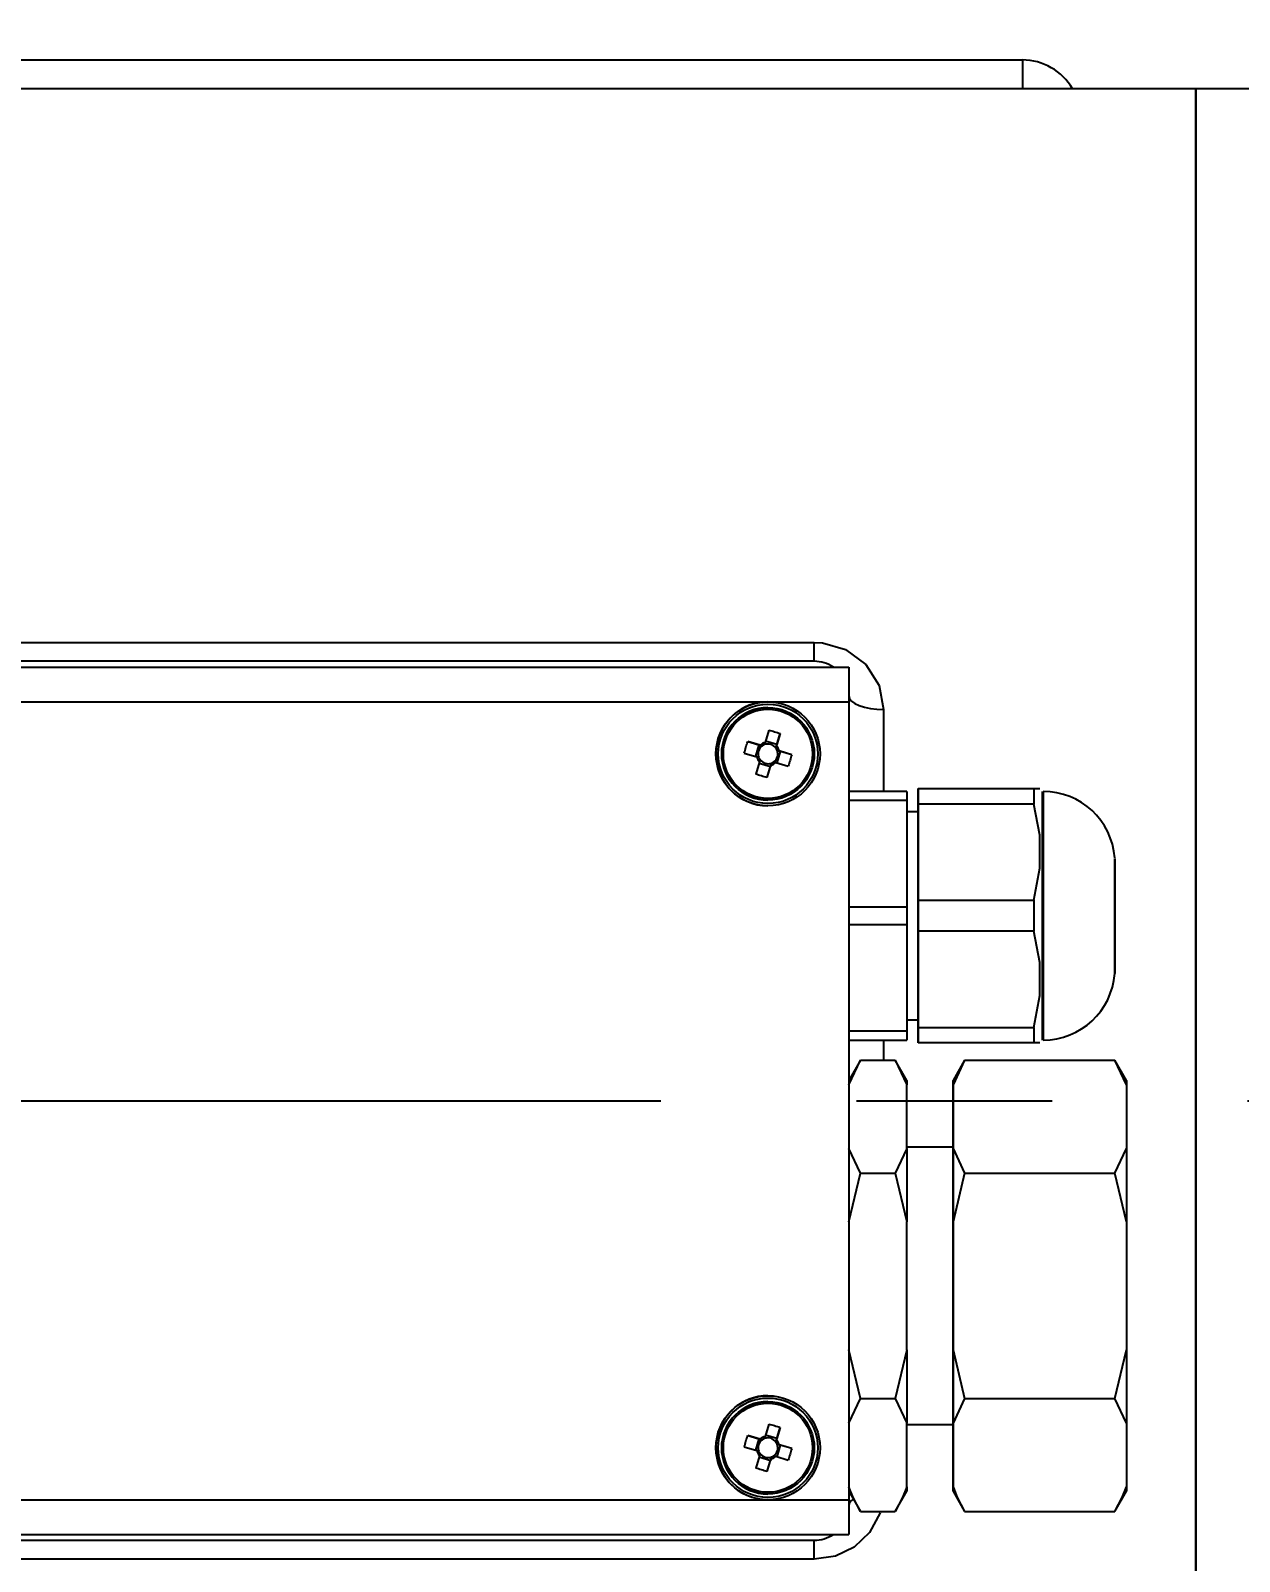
# Model space of a CAD drawing. Extents: x 4154 to 4364, y 2392 to 2546.
# Drawn here: x 4205.57 to 4213.81, y 2503.02 to 2513.45 of the extents above; entities that cross this region are included whole.
import ezdxf

# ---------------------------------------------------------------- set-up
doc = ezdxf.new("R2010")
doc.units = 0
doc.header["$LTSCALE"] = 1.5
doc.header["$MEASUREMENT"] = 0
doc.header["$PDSIZE"] = -1
doc.linetypes.add('CENTER', pattern=[10.16, 6.35, -1.27, 1.27, -1.27])
doc.layers.get('0').update_dxf_attribs({"color": 2})
doc.layers.add('1', color=7, linetype='Continuous')
doc.layers.add('SL', color=7, linetype='Continuous')
doc.styles.add('KWHS', font='ROMANS', dxfattribs={"bigfont": 'GHS'})
doc.styles.get("Standard").update_dxf_attribs({"font": 'romans.shx', "width": 0.9})
doc.dimstyles.get("Standard").update_dxf_attribs({"dimtxt": 0.18, "dimasz": 0.18, "dimexe": 0.18, "dimexo": 0.0625, "dimgap": 0.09, "dimtad": 0, "dimtih": 1, "dimtoh": 1, "dimdec": 4, "dimzin": 0, "dimdsep": 46, "dimtxsty": 'Standard', "dimcen": 0.09, "dimadec": 0, "dimazin": 0, "dimtfac": 1, "dimtdec": 4, "dimtofl": 0, "dimtmove": 0, "dimatfit": 0, "dimfxl": 1, "dimtolj": 1, "dimtzin": 0, "dimarcsym": 0})

# ---------------------------------------------------------------- blocks, each defined once
blk = doc.blocks.new('*D55')
at = {"layer": '1', "color": 1, "linetype": 'Continuous', "lineweight": 0}
for p, q in [((4171.689, 2507.369), (4171.689, 2529.363)), ((4238.783, 2507.369), (4238.783, 2529.363)), ((4173.189, 2528.863), (4237.283, 2528.863))]:
    blk.add_line(p, q, dxfattribs=at)
at = {"layer": '1', "color": 1, "linetype": 'Continuous'}
for points in [[(4173.189, 2529.113), (4173.189, 2528.613), (4171.689, 2528.863)], [(4237.283, 2529.113), (4237.283, 2528.613), (4238.783, 2528.863)]]:
    blk.add_solid(points, dxfattribs=at)
at = {"layer": 'Defpoints', "color": 0, "linetype": 'Continuous'}
for p in [(4238.783, 2528.863), (4171.689, 2506.869), (4238.783, 2506.869)]:
    blk.add_point(p, dxfattribs=at)
at = {"layer": '1', "color": 1, "linetype": 'Continuous', "insert": (4205.236, 2530.113), "char_height": 1.5, "attachment_point": 5, "style": 'KWHS'}
blk.add_mtext('\\A1;851', dxfattribs=at)

msp = doc.modelspace()

# ---------------------------------------------------------------- linework, layer by layer
at = {"color": 7, "linetype": 'Continuous'}
for p, q in [((4198.14072, 2513.25495), (4212.33216, 2513.25496)), ((4198.14072, 2513.25495), (4212.33216, 2513.25496)), ((4212.33216, 2513.25496), (4212.33216, 2513.24738)), ((4212.33216, 2513.24738), (4212.33216, 2513.22495)), ((4212.33216, 2513.22495), (4212.33216, 2513.18852)), ((4212.33216, 2513.18852), (4212.33216, 2513.1395)), ((4212.33216, 2513.1395), (4212.33216, 2513.07976)), ((4212.33216, 2513.07976), (4212.33216, 2513.05785)), ((4213.51478, 2513.05785), (4196.9581, 2513.05785)), ((4215.17045, 2513.05785), (4213.51478, 2513.05785)), ((4213.51478, 2513.05438), (4213.51478, 2513.05785)), ((4213.51478, 2513.05785), (4213.51478, 2513.04396)), ((4213.51478, 2513.02662), (4213.51478, 2513.05438)), ((4213.51478, 2513.04396), (4213.51478, 2513.00235)), ((4213.51478, 2512.9712), (4213.51478, 2513.02662)), ((4213.51478, 2513.00235), (4213.51478, 2512.93319)), ((4213.51478, 2512.88835), (4213.51478, 2512.9712)), ((4213.51478, 2512.93319), (4213.51478, 2512.83674)), ((4213.51478, 2512.77841), (4213.51478, 2512.88835)), ((4213.51478, 2512.83674), (4213.51478, 2512.71341)), ((4213.51478, 2512.64182), (4213.51478, 2512.77841)), ((4213.51478, 2512.71341), (4213.51478, 2512.56369)), ((4213.51478, 2512.47912), (4213.51478, 2512.64182)), ((4213.51478, 2512.56369), (4213.51478, 2512.38818)), ((4213.51478, 2512.29097), (4213.51478, 2512.47912)), ((4213.51478, 2512.38818), (4213.51478, 2512.18759)), ((4213.51478, 2512.07814), (4213.51478, 2512.29097)), ((4213.51478, 2512.18759), (4213.51478, 2511.96272)), ((4213.51478, 2511.84147), (4213.51478, 2512.07814)), ((4213.51478, 2511.96272), (4213.51478, 2511.71449)), ((4213.51478, 2511.58192), (4213.51478, 2511.84147)), ((4213.51478, 2511.71449), (4213.51478, 2511.44388)), ((4213.51478, 2511.30053), (4213.51478, 2511.58192)), ((4213.51478, 2511.44388), (4213.51478, 2511.152)), ((4213.51478, 2510.99844), (4213.51478, 2511.30053)), ((4213.51478, 2511.152), (4213.51478, 2510.84001)), ((4213.51478, 2510.67687), (4213.51478, 2510.99844)), ((4213.51478, 2510.84001), (4213.51478, 2510.50918)), ((4213.51478, 2510.33711), (4213.51478, 2510.67687)), ((4213.51478, 2510.50918), (4213.51478, 2510.16083)), ((4213.51478, 2509.98052), (4213.51478, 2510.33711)), ((4213.51478, 2510.16083), (4213.51478, 2509.79636)), ((4213.51478, 2509.60854), (4213.51478, 2509.98052)), ((4213.51478, 2509.79636), (4213.51478, 2509.41725)), ((4213.51478, 2509.22268), (4213.51478, 2509.60854)), ((4213.51478, 2509.41725), (4213.51478, 2509.02502)), ((4199.55986, 2509.28457), (4210.91302, 2509.28458)), ((4210.91302, 2509.25667), (4210.91302, 2509.28458)), ((4210.91302, 2509.28458), (4210.97031, 2509.28121)), ((4210.91302, 2509.23132), (4210.91302, 2509.25667)), ((4210.91302, 2509.20899), (4210.91302, 2509.23132)), ((4210.91302, 2509.19013), (4210.91302, 2509.20899)), ((4210.97031, 2509.28121), (4211.12571, 2509.23574)), ((4211.12571, 2509.23574), (4211.26398, 2509.13387)), ((4213.51478, 2508.82448), (4213.51478, 2509.22268)), ((4199.32334, 2509.11578), (4211.14954, 2509.11579)), ((4210.91302, 2509.15521), (4199.55986, 2509.1552)), ((4210.91302, 2509.17507), (4210.91302, 2509.19013)), ((4210.91302, 2509.1641), (4210.91302, 2509.17507)), ((4210.91302, 2509.15744), (4210.91302, 2509.1641)), ((4210.91302, 2509.15521), (4210.91302, 2509.15744)), ((4211.14954, 2509.11579), (4211.14954, 2509.11124)), ((4211.14954, 2509.11124), (4211.14954, 2509.09778)), ((4211.14954, 2509.09778), (4211.14954, 2509.07592)), ((4211.26398, 2509.13387), (4211.35487, 2508.99056)), ((4211.14954, 2509.07592), (4211.14954, 2509.04651)), ((4211.14954, 2509.04651), (4211.14954, 2509.01067)), ((4211.14954, 2509.01067), (4211.14954, 2508.96978)), ((4211.35487, 2508.99056), (4211.38607, 2508.82721)), ((4213.51478, 2509.02502), (4213.51478, 2508.62126)), ((4211.14954, 2508.96978), (4211.14954, 2508.92541)), ((4211.14954, 2508.92541), (4211.14954, 2508.87926)), ((4211.14954, 2508.91868), (4211.15409, 2508.90084)), ((4211.15409, 2508.90084), (4211.16755, 2508.88368)), ((4199.32334, 2508.87926), (4211.14954, 2508.87926)), ((4210.59765, 2508.87926), (4210.59765, 2508.87926)), ((4210.59765, 2508.83984), (4210.59765, 2508.83984)), ((4211.14954, 2508.87926), (4211.14954, 2503.43921)), ((4211.16755, 2508.88368), (4211.1894, 2508.86786)), ((4211.1894, 2508.86786), (4211.21882, 2508.854)), ((4211.21882, 2508.854), (4211.25466, 2508.84262)), ((4211.25466, 2508.84262), (4211.29555, 2508.83417)), ((4211.29555, 2508.83417), (4211.33992, 2508.82897)), ((4211.33992, 2508.82897), (4211.38607, 2508.82721)), ((4211.38607, 2508.82721), (4211.38607, 2508.26824)), ((4213.51478, 2508.41555), (4213.51478, 2508.82448)), ((4210.60332, 2508.68602), (4210.57823, 2508.60163)), ((4210.60332, 2508.68602), (4210.61313, 2508.68344)), ((4210.61313, 2508.68344), (4210.62292, 2508.68077)), ((4210.62292, 2508.68077), (4210.6327, 2508.678)), ((4210.6327, 2508.678), (4210.64245, 2508.67515)), ((4210.44698, 2508.56927), (4210.44992, 2508.579)), ((4210.44992, 2508.579), (4210.45294, 2508.58869)), ((4210.45294, 2508.58869), (4210.45605, 2508.59836)), ((4210.45605, 2508.59836), (4210.45925, 2508.60798)), ((4210.45925, 2508.60798), (4210.53491, 2508.58549)), ((4210.54364, 2508.58289), (4210.45925, 2508.60798)), ((4210.53491, 2508.58549), (4210.51177, 2508.50765)), ((4210.53491, 2508.58549), (4210.55803, 2508.57862)), ((4210.55803, 2508.57862), (4210.54364, 2508.58289)), ((4210.57823, 2508.60163), (4210.57396, 2508.58724)), ((4210.65867, 2508.58722), (4210.58083, 2508.61036)), ((4210.64245, 2508.67515), (4210.65217, 2508.67221)), ((4210.65867, 2508.58722), (4210.65179, 2508.5641)), ((4210.65179, 2508.5641), (4210.65607, 2508.57849)), ((4210.65217, 2508.67221), (4210.66187, 2508.66919)), ((4210.65607, 2508.57849), (4210.68116, 2508.66288)), ((4210.68116, 2508.66288), (4210.65867, 2508.58722)), ((4210.66187, 2508.66919), (4210.67154, 2508.66608)), ((4210.67154, 2508.66608), (4210.68116, 2508.66288)), ((4213.51478, 2508.62126), (4213.51478, 2508.20758)), ((4210.43611, 2508.53014), (4210.43869, 2508.53995)), ((4210.43611, 2508.53014), (4210.5205, 2508.50505)), ((4210.43869, 2508.53995), (4210.44136, 2508.54974)), ((4210.44136, 2508.54974), (4210.44413, 2508.55952)), ((4210.44413, 2508.55952), (4210.44698, 2508.56927)), ((4210.53924, 2508.47046), (4210.51415, 2508.38607)), ((4210.5205, 2508.50505), (4210.53488, 2508.50078)), ((4210.54351, 2508.48485), (4210.53924, 2508.47046)), ((4210.63728, 2508.47033), (4210.65167, 2508.46606)), ((4210.6604, 2508.46346), (4210.68354, 2508.5413)), ((4210.66042, 2508.54817), (4210.68354, 2508.5413)), ((4210.67481, 2508.5439), (4210.66042, 2508.54817)), ((4210.7592, 2508.51881), (4210.67481, 2508.5439)), ((4210.7592, 2508.51881), (4210.68354, 2508.5413)), ((4210.74539, 2508.46995), (4210.74236, 2508.46026)), ((4210.74833, 2508.47968), (4210.74539, 2508.46995)), ((4210.75118, 2508.48943), (4210.74833, 2508.47968)), ((4210.75394, 2508.49921), (4210.75118, 2508.48943)), ((4210.75662, 2508.509), (4210.75394, 2508.49921)), ((4210.7592, 2508.51881), (4210.75662, 2508.509)), ((4210.52377, 2508.38287), (4210.51415, 2508.38607)), ((4210.53344, 2508.37976), (4210.52377, 2508.38287)), ((4210.54313, 2508.37674), (4210.53344, 2508.37976)), ((4210.53664, 2508.46173), (4210.61448, 2508.43859)), ((4210.55286, 2508.3738), (4210.54313, 2508.37674)), ((4210.56261, 2508.37095), (4210.55286, 2508.3738)), ((4210.57239, 2508.36819), (4210.56261, 2508.37095)), ((4210.58218, 2508.36551), (4210.57239, 2508.36819)), ((4210.59199, 2508.36293), (4210.58218, 2508.36551)), ((4210.59199, 2508.36293), (4210.61708, 2508.44732)), ((4210.59199, 2508.36293), (4210.61448, 2508.43859)), ((4210.62135, 2508.46171), (4210.61448, 2508.43859)), ((4210.61708, 2508.44732), (4210.62135, 2508.46171)), ((4210.65167, 2508.46606), (4210.73606, 2508.44097)), ((4210.73925, 2508.45059), (4210.73606, 2508.44097)), ((4210.74236, 2508.46026), (4210.73925, 2508.45059)), ((4213.51478, 2507.99754), (4213.51478, 2508.41555)), ((4211.54375, 2508.26824), (4211.14954, 2508.26824)), ((4211.54375, 2508.26824), (4211.54375, 2508.20858)), ((4211.62259, 2508.28795), (4212.41101, 2508.28795)), ((4211.62259, 2508.28795), (4211.62259, 2508.18178)), ((4211.62259, 2508.28795), (4211.62259, 2508.28795)), ((4211.62259, 2508.18178), (4211.62259, 2508.28795)), ((4212.41101, 2508.28795), (4212.45129, 2508.28795)), ((4212.41101, 2508.28795), (4212.41101, 2508.18178)), ((4212.4679, 2508.26824), (4212.4679, 2508.25381)), ((4212.47408, 2508.26824), (4212.47408, 2508.25381)), ((4210.59765, 2508.20911), (4210.59765, 2508.20911)), ((4210.59765, 2508.16969), (4210.59765, 2508.16969)), ((4211.14954, 2508.20858), (4211.54375, 2508.20858)), ((4211.54375, 2508.20858), (4211.54375, 2507.48036)), ((4212.41101, 2508.18178), (4211.62259, 2508.18178)), ((4211.62259, 2508.18178), (4211.62259, 2507.52687)), ((4211.62259, 2507.52687), (4211.62259, 2508.18178)), ((4212.45067, 2507.96952), (4212.41101, 2508.18178)), ((4212.4679, 2508.25381), (4212.4679, 2508.21101)), ((4212.4679, 2508.21101), (4212.4679, 2508.14129)), ((4212.47408, 2508.25381), (4212.47408, 2508.21101)), ((4212.47408, 2508.21101), (4212.47408, 2508.14129)), ((4213.51478, 2508.20758), (4213.51478, 2507.78565)), ((4211.62259, 2508.13027), (4211.54375, 2508.13027)), ((4211.62259, 2508.13027), (4211.62259, 2508.11574)), ((4211.62259, 2508.11574), (4211.62259, 2508.07276)), ((4211.62259, 2508.07276), (4211.62259, 2508.00309)), ((4212.4679, 2508.14129), (4212.4679, 2508.04704)), ((4212.47408, 2508.14129), (4212.47408, 2508.04704)), ((4211.62259, 2508.00309), (4211.62259, 2507.90957)), ((4212.45116, 2507.74413), (4212.45067, 2507.96952)), ((4212.4679, 2508.04704), (4212.4679, 2507.93146)), ((4212.47408, 2508.04704), (4212.47408, 2507.93146)), ((4213.51478, 2507.57212), (4213.51478, 2507.99754)), ((4211.62259, 2507.90957), (4211.62259, 2507.79603)), ((4212.4679, 2507.93146), (4212.4679, 2507.79848)), ((4212.47408, 2507.93146), (4212.47408, 2507.79848)), ((4211.62259, 2507.79603), (4211.62259, 2507.66713)), ((4212.41101, 2507.52687), (4212.45116, 2507.74413)), ((4212.4679, 2507.79848), (4212.4679, 2507.65264)), ((4212.47408, 2507.79848), (4212.47408, 2507.65264)), ((4212.96161, 2507.78227), (4212.96161, 2507.81123)), ((4212.96161, 2507.81123), (4212.96161, 2507.81123)), ((4212.96161, 2507.81123), (4212.96161, 2507.78227)), ((4212.96161, 2507.72649), (4212.96161, 2507.78227)), ((4212.96161, 2507.78227), (4212.96161, 2507.72649)), ((4213.51478, 2507.78565), (4213.51478, 2507.35717)), ((4211.62259, 2507.66713), (4211.62259, 2507.52815)), ((4212.4679, 2507.65264), (4212.4679, 2507.4989)), ((4212.47408, 2507.65264), (4212.47408, 2507.4989)), ((4212.96161, 2507.64803), (4212.96161, 2507.72649)), ((4212.96161, 2507.72649), (4212.96161, 2507.64803)), ((4212.96161, 2507.55271), (4212.96161, 2507.64803)), ((4212.96161, 2507.64803), (4212.96161, 2507.55271)), ((4212.96161, 2507.4476), (4212.96161, 2507.55271)), ((4212.96161, 2507.55271), (4212.96161, 2507.4476)), ((4213.51478, 2507.14101), (4213.51478, 2507.57212)), ((4211.54375, 2507.48036), (4211.14954, 2507.48036)), ((4211.54375, 2507.48036), (4211.54375, 2507.36103)), ((4211.62259, 2507.52815), (4211.62259, 2507.38476)), ((4211.62259, 2507.52687), (4212.41101, 2507.52687)), ((4211.62259, 2507.52687), (4211.62259, 2507.31452)), ((4211.62259, 2507.31452), (4211.62259, 2507.52687)), ((4212.41101, 2507.52687), (4212.41101, 2507.31452)), ((4212.4679, 2507.4989), (4212.4679, 2507.3425)), ((4212.47408, 2507.4989), (4212.47408, 2507.3425)), ((4212.96161, 2507.34049), (4212.96161, 2507.4476)), ((4212.96161, 2507.4476), (4212.96161, 2507.34049)), ((4211.14954, 2507.36103), (4211.54375, 2507.36103)), ((4211.54375, 2507.36103), (4211.54375, 2506.63282)), ((4211.62259, 2507.38476), (4211.62259, 2507.24284)), ((4212.4679, 2507.3425), (4212.4679, 2507.18876)), ((4212.47408, 2507.3425), (4212.47408, 2507.18876)), ((4212.96161, 2507.23934), (4212.96161, 2507.34049)), ((4212.96161, 2507.34049), (4212.96161, 2507.23934)), ((4213.51478, 2507.35717), (4213.51478, 2506.92387)), ((4212.41101, 2507.31452), (4211.62259, 2507.31452)), ((4211.62259, 2507.31452), (4211.62259, 2506.65962)), ((4211.62259, 2506.65962), (4211.62259, 2507.31452)), ((4211.62259, 2507.24284), (4211.62259, 2507.10821)), ((4212.45067, 2507.10227), (4212.41101, 2507.31452)), ((4212.96161, 2507.15163), (4212.96161, 2507.23934)), ((4212.96161, 2507.23934), (4212.96161, 2507.15163)), ((4212.4679, 2507.18876), (4212.4679, 2507.04291)), ((4212.47408, 2507.18876), (4212.47408, 2507.04291)), ((4212.96161, 2507.08388), (4212.96161, 2507.15163)), ((4212.96161, 2507.15163), (4212.96161, 2507.08388)), ((4213.51478, 2506.70595), (4213.51478, 2507.14101)), ((4211.62259, 2507.10821), (4211.62259, 2506.98636)), ((4212.45116, 2506.87688), (4212.45067, 2507.10227)), ((4212.4679, 2507.04291), (4212.4679, 2506.90994)), ((4212.47408, 2507.04291), (4212.47408, 2506.90994)), ((4212.96161, 2507.04111), (4212.96161, 2507.08388)), ((4212.96161, 2507.08388), (4212.96161, 2507.04111)), ((4212.96161, 2507.02649), (4212.96161, 2507.04111)), ((4212.96161, 2507.04111), (4212.96161, 2507.02649)), ((4211.62259, 2506.98636), (4211.62259, 2506.8823)), ((4212.4679, 2506.90994), (4212.4679, 2506.79435)), ((4212.47408, 2506.90994), (4212.47408, 2506.79435)), ((4213.51478, 2506.92387), (4213.51478, 2506.48748)), ((4211.62259, 2506.8823), (4211.62259, 2506.80028)), ((4211.62259, 2506.80028), (4211.62259, 2506.74367)), ((4212.41101, 2506.65962), (4212.45116, 2506.87688)), ((4211.54375, 2506.71112), (4211.62259, 2506.71112)), ((4211.62259, 2506.74367), (4211.62259, 2506.71477)), ((4211.62259, 2506.71477), (4211.62259, 2506.71112)), ((4212.4679, 2506.79435), (4212.4679, 2506.7001)), ((4212.4679, 2506.7001), (4212.4679, 2506.63039)), ((4212.47408, 2506.79435), (4212.47408, 2506.7001)), ((4212.47408, 2506.7001), (4212.47408, 2506.63039)), ((4213.51478, 2506.26869), (4213.51478, 2506.70595)), ((4211.54375, 2506.63282), (4211.14954, 2506.63282)), ((4211.54375, 2506.63282), (4211.54375, 2506.57315)), ((4211.62259, 2506.65962), (4212.41101, 2506.65962)), ((4211.62259, 2506.55344), (4211.62259, 2506.65962)), ((4211.62259, 2506.65962), (4211.62259, 2506.55344)), ((4212.41101, 2506.65962), (4212.41101, 2506.55344)), ((4212.4679, 2506.63039), (4212.4679, 2506.58758)), ((4212.47408, 2506.63039), (4212.47408, 2506.58758)), ((4211.14954, 2506.57315), (4211.54375, 2506.57315)), ((4211.38607, 2506.57315), (4211.38607, 2506.43518)), ((4212.41101, 2506.55344), (4211.62259, 2506.55344)), ((4211.62259, 2506.55344), (4211.62259, 2506.55344)), ((4212.45099, 2506.55344), (4212.41101, 2506.55344)), ((4212.4679, 2506.58758), (4212.4679, 2506.57315)), ((4212.47408, 2506.58758), (4212.47408, 2506.57315)), ((4213.51478, 2506.48748), (4213.51478, 2506.04978)), ((4211.14954, 2506.26858), (4211.22839, 2506.43518)), ((4211.22839, 2506.43518), (4211.14954, 2506.29862)), ((4211.22839, 2506.43518), (4211.46491, 2506.43518)), ((4211.46491, 2506.43518), (4211.54375, 2506.26858)), ((4211.54375, 2506.29862), (4211.46491, 2506.43518)), ((4211.93796, 2506.43518), (4211.85912, 2506.26858)), ((4211.93796, 2506.43518), (4211.85912, 2506.29862)), ((4211.93796, 2506.43518), (4212.96289, 2506.43518)), ((4213.04174, 2506.26858), (4212.96289, 2506.43518)), ((4213.04174, 2506.29862), (4212.96289, 2506.43518)), ((4211.54375, 2506.29862), (4211.54375, 2506.29674)), ((4211.54375, 2506.29674), (4211.54375, 2506.29109)), ((4211.54375, 2506.29109), (4211.54375, 2506.2817)), ((4211.54375, 2506.2817), (4211.54375, 2506.26858)), ((4211.85912, 2506.29674), (4211.85912, 2506.29862)), ((4211.85912, 2506.29862), (4211.85912, 2506.29674)), ((4211.85912, 2506.29109), (4211.85912, 2506.29674)), ((4211.85912, 2506.29674), (4211.85912, 2506.29109)), ((4211.85912, 2506.2817), (4211.85912, 2506.29109)), ((4211.85912, 2506.29109), (4211.85912, 2506.2817)), ((4211.85912, 2506.26858), (4211.85912, 2506.2817)), ((4211.85912, 2506.2817), (4211.85912, 2506.26858)), ((4213.04174, 2506.29862), (4213.04174, 2506.29674)), ((4213.04174, 2506.29674), (4213.04174, 2506.29109)), ((4213.04174, 2506.29109), (4213.04174, 2506.2817)), ((4213.04174, 2506.2817), (4213.04174, 2506.26858)), ((4211.54375, 2505.83308), (4211.54375, 2506.26858)), ((4211.85912, 2505.84387), (4211.85912, 2506.26858)), ((4211.85912, 2506.26858), (4211.85912, 2505.83308)), ((4213.04174, 2506.26858), (4213.04174, 2505.83308)), ((4213.51478, 2505.83099), (4213.51478, 2506.26869)), ((4213.51478, 2506.04978), (4213.51478, 2505.61252)), ((4211.22839, 2505.66648), (4211.14954, 2505.83308)), ((4211.54375, 2505.83308), (4211.46491, 2505.66648)), ((4211.85912, 2505.84387), (4211.54375, 2505.84387)), ((4211.54375, 2505.83308), (4211.54375, 2505.77775)), ((4211.54375, 2505.77775), (4211.54375, 2505.72006)), ((4211.85912, 2505.8295), (4211.85912, 2505.84387)), ((4211.85912, 2505.83308), (4211.93796, 2505.66648)), ((4211.85912, 2505.83308), (4211.85912, 2505.77775)), ((4211.85912, 2505.78681), (4211.85912, 2505.8295)), ((4211.85912, 2505.71712), (4211.85912, 2505.78681)), ((4211.85912, 2505.77775), (4211.85912, 2505.72006)), ((4212.9629, 2505.66648), (4213.04174, 2505.83308)), ((4213.04174, 2505.83308), (4213.04174, 2505.77775)), ((4213.04174, 2505.77775), (4213.04174, 2505.72006)), ((4213.51478, 2505.3946), (4213.51478, 2505.83099)), ((4211.14954, 2505.33328), (4211.22839, 2505.66648)), ((4211.22839, 2505.66648), (4211.46491, 2505.66648)), ((4211.46491, 2505.66648), (4211.54375, 2505.33328)), ((4211.54375, 2505.72006), (4211.54375, 2505.66015)), ((4211.54375, 2505.66015), (4211.54375, 2505.5982)), ((4211.85912, 2505.72006), (4211.85912, 2505.66015)), ((4211.85912, 2505.62253), (4211.85912, 2505.71712)), ((4211.93796, 2505.66648), (4211.85912, 2505.33328)), ((4211.85912, 2505.66015), (4211.85912, 2505.5982)), ((4211.93796, 2505.66648), (4212.9629, 2505.66648)), ((4213.04174, 2505.33328), (4212.9629, 2505.66648)), ((4213.04174, 2505.72006), (4213.04174, 2505.66015)), ((4213.04174, 2505.66015), (4213.04174, 2505.5982)), ((4211.54375, 2505.5982), (4211.54375, 2505.53436)), ((4211.85912, 2505.50591), (4211.85912, 2505.62253)), ((4211.85912, 2505.5982), (4211.85912, 2505.53436)), ((4213.04174, 2505.5982), (4213.04174, 2505.53436)), ((4213.51478, 2505.61252), (4213.51478, 2505.17746)), ((4211.54375, 2505.53436), (4211.54375, 2505.46881)), ((4211.54375, 2505.46881), (4211.54375, 2505.40172)), ((4211.85912, 2505.53436), (4211.85912, 2505.46881)), ((4211.85912, 2505.37082), (4211.85912, 2505.50591)), ((4211.85912, 2505.46881), (4211.85912, 2505.40172)), ((4213.04174, 2505.53436), (4213.04174, 2505.46881)), ((4213.04174, 2505.46881), (4213.04174, 2505.40172)), ((4211.54375, 2505.40172), (4211.54375, 2505.33328)), ((4211.85912, 2505.40172), (4211.85912, 2505.33328)), ((4211.85912, 2505.22136), (4211.85912, 2505.37082)), ((4213.04174, 2505.40172), (4213.04174, 2505.33328)), ((4213.51478, 2504.9613), (4213.51478, 2505.3946)), ((4211.54375, 2504.46227), (4211.54375, 2505.33328)), ((4211.85912, 2505.33328), (4211.85912, 2504.46227)), ((4213.04174, 2505.33328), (4213.04174, 2504.46227)), ((4211.85912, 2505.06206), (4211.85912, 2505.22136)), ((4213.51478, 2505.17746), (4213.51478, 2504.74635)), ((4211.85912, 2504.89777), (4211.85912, 2505.06206)), ((4213.51478, 2504.53282), (4213.51478, 2504.9613)), ((4211.85912, 2504.73349), (4211.85912, 2504.89777)), ((4211.85912, 2504.57419), (4211.85912, 2504.73349)), ((4213.51478, 2504.74635), (4213.51478, 2504.32093)), ((4211.85912, 2504.42473), (4211.85912, 2504.57419)), ((4213.51478, 2504.1109), (4213.51478, 2504.53282)), ((4211.22839, 2504.12907), (4211.14954, 2504.46227)), ((4211.54375, 2504.46227), (4211.46491, 2504.12907)), ((4211.54375, 2504.46227), (4211.54375, 2504.39383)), ((4211.85912, 2504.46227), (4211.93796, 2504.12907)), ((4211.85912, 2504.46227), (4211.85912, 2504.39383)), ((4211.85912, 2504.28963), (4211.85912, 2504.42473)), ((4212.9629, 2504.12907), (4213.04174, 2504.46227)), ((4213.04174, 2504.46227), (4213.04174, 2504.39383)), ((4211.54375, 2504.39383), (4211.54375, 2504.32674)), ((4211.54375, 2504.32674), (4211.54375, 2504.26119)), ((4211.85912, 2504.39383), (4211.85912, 2504.32674)), ((4211.85912, 2504.32674), (4211.85912, 2504.26119)), ((4213.04174, 2504.39383), (4213.04174, 2504.32674)), ((4213.04174, 2504.32674), (4213.04174, 2504.26119)), ((4213.51478, 2504.32093), (4213.51478, 2503.90292)), ((4211.54375, 2504.26119), (4211.54375, 2504.19735)), ((4211.54375, 2504.19735), (4211.54375, 2504.13539)), ((4211.85912, 2504.17302), (4211.85912, 2504.28963)), ((4211.85912, 2504.26119), (4211.85912, 2504.19735)), ((4211.85912, 2504.19735), (4211.85912, 2504.13539)), ((4213.04174, 2504.26119), (4213.04174, 2504.19735)), ((4213.04174, 2504.19735), (4213.04174, 2504.13539)), ((4210.59765, 2504.14878), (4210.59765, 2504.14878)), ((4210.59765, 2504.10936), (4210.59765, 2504.10936)), ((4211.14954, 2503.96247), (4211.22839, 2504.12907)), ((4211.22839, 2504.12907), (4211.46491, 2504.12907)), ((4211.46491, 2504.12907), (4211.54375, 2503.96247)), ((4211.54375, 2504.13539), (4211.54375, 2504.07549)), ((4211.85912, 2504.07843), (4211.85912, 2504.17302)), ((4211.85912, 2504.13539), (4211.85912, 2504.07549)), ((4211.93796, 2504.12907), (4211.85912, 2503.96247)), ((4211.93796, 2504.12907), (4212.9629, 2504.12907)), ((4213.04174, 2503.96247), (4212.9629, 2504.12907)), ((4213.04174, 2504.13539), (4213.04174, 2504.07549)), ((4213.51478, 2503.69721), (4213.51478, 2504.1109)), ((4211.54375, 2504.07549), (4211.54375, 2504.0178)), ((4211.54375, 2504.0178), (4211.54375, 2503.96247)), ((4211.85912, 2504.00873), (4211.85912, 2504.07843)), ((4211.85912, 2504.07549), (4211.85912, 2504.0178)), ((4211.85912, 2504.0178), (4211.85912, 2503.96247)), ((4211.85912, 2503.96605), (4211.85912, 2504.00873)), ((4213.04174, 2504.07549), (4213.04174, 2504.0178)), ((4213.04174, 2504.0178), (4213.04174, 2503.96247)), ((4210.45605, 2503.86788), (4210.45925, 2503.8775)), ((4210.45925, 2503.8775), (4210.53491, 2503.85501)), ((4210.54364, 2503.85241), (4210.45925, 2503.8775)), ((4210.60332, 2503.95554), (4210.57823, 2503.87115)), ((4210.65867, 2503.85674), (4210.58083, 2503.87988)), ((4210.60332, 2503.95554), (4210.61313, 2503.95296)), ((4210.61313, 2503.95296), (4210.62292, 2503.95028)), ((4210.62292, 2503.95028), (4210.6327, 2503.94752)), ((4210.6327, 2503.94752), (4210.64245, 2503.94467)), ((4210.64245, 2503.94467), (4210.65218, 2503.94173)), ((4210.65218, 2503.94173), (4210.66187, 2503.9387)), ((4210.65607, 2503.84801), (4210.68116, 2503.9324)), ((4210.68116, 2503.9324), (4210.65867, 2503.85674)), ((4210.66187, 2503.9387), (4210.67154, 2503.93559)), ((4210.67154, 2503.93559), (4210.68116, 2503.9324)), ((4211.54375, 2503.52697), (4211.54375, 2503.96247)), ((4211.54375, 2503.95168), (4211.85912, 2503.95168)), ((4211.85912, 2503.95168), (4211.85912, 2503.96605)), ((4211.85912, 2503.96247), (4211.85912, 2503.52697)), ((4211.85912, 2503.52697), (4211.85912, 2503.95168)), ((4213.04174, 2503.96247), (4213.04174, 2503.52697)), ((4213.51478, 2503.90292), (4213.51478, 2503.49399)), ((4210.43611, 2503.79966), (4210.43869, 2503.80947)), ((4210.43611, 2503.79966), (4210.5205, 2503.77457)), ((4210.43869, 2503.80947), (4210.44136, 2503.81926)), ((4210.44136, 2503.81926), (4210.44413, 2503.82904)), ((4210.44413, 2503.82904), (4210.44698, 2503.83879)), ((4210.44698, 2503.83879), (4210.44992, 2503.84852)), ((4210.44992, 2503.84852), (4210.45294, 2503.85821)), ((4210.45294, 2503.85821), (4210.45605, 2503.86788)), ((4210.53491, 2503.85501), (4210.51177, 2503.77717)), ((4210.5205, 2503.77457), (4210.53489, 2503.7703)), ((4210.53491, 2503.85501), (4210.55803, 2503.84813)), ((4210.55803, 2503.84813), (4210.54364, 2503.85241)), ((4210.57823, 2503.87115), (4210.57396, 2503.85676)), ((4210.65867, 2503.85674), (4210.6518, 2503.83362)), ((4210.6518, 2503.83362), (4210.65607, 2503.84801)), ((4210.6604, 2503.73298), (4210.68354, 2503.81082)), ((4210.66042, 2503.81769), (4210.68354, 2503.81082)), ((4210.67481, 2503.81342), (4210.66042, 2503.81769)), ((4210.7592, 2503.78833), (4210.67481, 2503.81342)), ((4210.7592, 2503.78833), (4210.68354, 2503.81082)), ((4210.75662, 2503.77852), (4210.75395, 2503.76873)), ((4210.7592, 2503.78833), (4210.75662, 2503.77852)), ((4210.53924, 2503.73998), (4210.51415, 2503.65559)), ((4210.53664, 2503.73125), (4210.61448, 2503.70811)), ((4210.54351, 2503.75437), (4210.53924, 2503.73998)), ((4210.59199, 2503.63245), (4210.61708, 2503.71684)), ((4210.59199, 2503.63245), (4210.61448, 2503.70811)), ((4210.62135, 2503.73123), (4210.61448, 2503.70811)), ((4210.61708, 2503.71684), (4210.62135, 2503.73123)), ((4210.63728, 2503.73985), (4210.65167, 2503.73558)), ((4210.65167, 2503.73558), (4210.73606, 2503.71049)), ((4210.73926, 2503.72011), (4210.73606, 2503.71049)), ((4210.74237, 2503.72978), (4210.73926, 2503.72011)), ((4210.74539, 2503.73947), (4210.74237, 2503.72978)), ((4210.74833, 2503.7492), (4210.74539, 2503.73947)), ((4210.75118, 2503.75895), (4210.74833, 2503.7492)), ((4210.75395, 2503.76873), (4210.75118, 2503.75895)), ((4213.51478, 2503.29345), (4213.51478, 2503.69721)), ((4210.52377, 2503.65239), (4210.51415, 2503.65559)), ((4210.53344, 2503.64928), (4210.52377, 2503.65239)), ((4210.54313, 2503.64626), (4210.53344, 2503.64928)), ((4210.55286, 2503.64332), (4210.54313, 2503.64626)), ((4210.56261, 2503.64047), (4210.55286, 2503.64332)), ((4210.57239, 2503.6377), (4210.56261, 2503.64047)), ((4210.58218, 2503.63503), (4210.57239, 2503.6377)), ((4210.59199, 2503.63245), (4210.58218, 2503.63503)), ((4210.59765, 2503.47863), (4210.59765, 2503.47863)), ((4211.17897, 2503.45531), (4211.14954, 2503.52697)), ((4211.14954, 2503.49692), (4211.22839, 2503.36037)), ((4211.46491, 2503.36037), (4211.54375, 2503.49692)), ((4211.54375, 2503.52697), (4211.51433, 2503.45531)), ((4211.54375, 2503.52697), (4211.54375, 2503.51385)), ((4211.54375, 2503.51385), (4211.54375, 2503.50446)), ((4211.54375, 2503.50446), (4211.54375, 2503.49881)), ((4211.54375, 2503.49881), (4211.54375, 2503.49692)), ((4211.85912, 2503.52697), (4211.85912, 2503.51385)), ((4211.85912, 2503.51385), (4211.85912, 2503.52697)), ((4211.85912, 2503.52697), (4211.88854, 2503.45531)), ((4211.85912, 2503.51385), (4211.85912, 2503.50446)), ((4211.85912, 2503.50446), (4211.85912, 2503.51385)), ((4211.85912, 2503.50446), (4211.85912, 2503.49881)), ((4211.85912, 2503.49881), (4211.85912, 2503.50446)), ((4211.85912, 2503.49881), (4211.85912, 2503.49692)), ((4211.85912, 2503.49692), (4211.85912, 2503.49881)), ((4211.85912, 2503.49692), (4211.93796, 2503.36037)), ((4212.9629, 2503.36037), (4213.04174, 2503.49692)), ((4213.01232, 2503.45531), (4213.04174, 2503.52697)), ((4213.04174, 2503.52697), (4213.04174, 2503.51385)), ((4213.04174, 2503.51385), (4213.04174, 2503.50446)), ((4213.04174, 2503.50446), (4213.04174, 2503.49881)), ((4213.04174, 2503.49881), (4213.04174, 2503.49692)), ((4213.51478, 2503.49399), (4213.51478, 2503.09579)), ((4199.32334, 2503.43921), (4211.14954, 2503.43921)), ((4210.59765, 2503.43921), (4210.59765, 2503.43921)), ((4211.14954, 2503.43921), (4211.14954, 2503.39306)), ((4211.15409, 2503.41763), (4211.14954, 2503.39979)), ((4211.14954, 2503.39306), (4211.14954, 2503.34869)), ((4211.16755, 2503.43479), (4211.15409, 2503.41763)), ((4211.17979, 2503.44454), (4211.16755, 2503.43479)), ((4211.22839, 2503.36037), (4211.17897, 2503.45531)), ((4211.22839, 2503.36037), (4211.46491, 2503.36037)), ((4211.36458, 2503.36037), (4211.36281, 2503.34962)), ((4211.51433, 2503.45531), (4211.46491, 2503.36037)), ((4211.88854, 2503.45531), (4211.93796, 2503.36037)), ((4211.93796, 2503.36037), (4212.9629, 2503.36037)), ((4212.9629, 2503.36037), (4213.01232, 2503.45531)), ((4211.14954, 2503.34869), (4211.14954, 2503.3078)), ((4211.14954, 2503.3078), (4211.14954, 2503.27196)), ((4211.14954, 2503.27196), (4211.14954, 2503.24255)), ((4211.36281, 2503.34962), (4211.29024, 2503.21527)), ((4213.51478, 2502.90122), (4213.51478, 2503.29345)), ((4199.32334, 2503.20268), (4211.14954, 2503.20268)), ((4199.55987, 2503.16326), (4210.91302, 2503.16326)), ((4210.91302, 2503.16103), (4210.91302, 2503.16326)), ((4210.91302, 2503.15437), (4210.91302, 2503.16103)), ((4210.91302, 2503.1434), (4210.91302, 2503.15437)), ((4211.14954, 2503.24255), (4211.14954, 2503.22069)), ((4211.14954, 2503.22069), (4211.14954, 2503.20723)), ((4211.14954, 2503.20723), (4211.14954, 2503.20268)), ((4211.29024, 2503.21527), (4211.18554, 2503.11742)), ((4210.91302, 2503.12834), (4210.91302, 2503.1434)), ((4210.91302, 2503.10947), (4210.91302, 2503.12834)), ((4210.91302, 2503.08715), (4210.91302, 2503.10947)), ((4210.91302, 2503.0618), (4210.91302, 2503.08715)), ((4210.91302, 2503.03389), (4210.91302, 2503.0618)), ((4211.05755, 2503.05577), (4210.91302, 2503.03389)), ((4211.18554, 2503.11742), (4211.05755, 2503.05577)), ((4213.51478, 2503.09579), (4213.51478, 2502.70993)), ((4210.91302, 2503.03389), (4199.55987, 2503.03389))]:
    msp.add_line(p, q, dxfattribs=at)
for centre, radius in [((4210.59765, 2508.52448), 0.35479), ((4210.59765, 2508.52448), 0.33902), ((4210.59765, 2508.52448), 0.31537), ((4210.59765, 2508.52448), 0.30381), ((4210.59765, 2503.79399), 0.35479), ((4210.59765, 2503.79399), 0.33902), ((4210.59765, 2503.79399), 0.31537), ((4210.59765, 2503.79399), 0.30381)]:
    msp.add_circle(centre, radius, dxfattribs=at)
for centre, radius, start, end in [((4212.33216, 2512.86075), 0.39421, 30.00001, 90.00001), ((4210.91302, 2508.91868), 0.23652, 56.4427, 90.00001), ((4210.59765, 2508.52448), 0.35479, 89.999999, 173.439583), ((4210.59765, 2508.52448), 0.31537, 90, 270), ((4210.59765, 2508.52448), 0.06709, 126.20219, 200.684398), ((4210.59765, 2508.52448), 0.07956, 104.130224, 132.756364), ((4210.59765, 2508.52448), 0.06709, 110.684398, 126.20219), ((4210.59765, 2508.52448), 0.06709, 36.20219, 110.684398), ((4210.59765, 2508.52448), 0.07956, 14.130224, 42.756364), ((4210.59765, 2508.52448), 0.35479, 173.439583, 269.999999), ((4210.59765, 2508.52448), 0.07956, 194.130224, 222.756364), ((4210.59765, 2508.52448), 0.06709, 200.684398, 216.20219), ((4210.59765, 2508.52448), 0.06709, 216.20219, 290.684398), ((4210.59765, 2508.52448), 0.06709, 290.684398, 306.20219), ((4210.59765, 2508.52448), 0.06709, 306.20219, 20.684398), ((4210.59765, 2508.52448), 0.06709, 20.684398, 36.20219), ((4210.59765, 2508.52448), 0.07956, 284.130224, 312.756364), ((4212.47408, 2507.77942), 0.48882, 4.162235, 90.00001), ((4212.47408, 2507.06197), 0.48882, 270.00001, 355.837786), ((4210.59765, 2503.79399), 0.35479, 89.999999, 173.439583), ((4210.59765, 2503.79399), 0.31537, 90, 270), ((4210.59765, 2503.79399), 0.35479, 173.439583, 269.999999), ((4210.59765, 2503.79399), 0.07956, 194.130224, 222.756364), ((4210.59765, 2503.79399), 0.06709, 126.20219, 200.684398), ((4210.59765, 2503.79399), 0.07956, 104.130224, 132.756364), ((4210.59765, 2503.79399), 0.06709, 110.684398, 126.20219), ((4210.59765, 2503.79399), 0.06709, 36.20219, 110.684398), ((4210.59765, 2503.79399), 0.06709, 306.20219, 20.684398), ((4210.59765, 2503.79399), 0.06709, 20.684398, 36.20219), ((4210.59765, 2503.79399), 0.07956, 14.130224, 42.756364), ((4210.59765, 2503.79399), 0.06709, 200.684398, 216.20219), ((4210.59765, 2503.79399), 0.06709, 216.20219, 290.684398), ((4210.59765, 2503.79399), 0.07956, 284.130224, 312.756364), ((4210.59765, 2503.79399), 0.06709, 290.684398, 306.20219), ((4210.91302, 2503.39979), 0.23652, 270.00001, 303.55732)]:
    msp.add_arc(centre, radius, start, end, dxfattribs=at)
at = {"layer": 'SL', "color": 1, "linetype": 'CENTER', "ltscale": 0.7}
msp.add_line((4171.19587, 2506.15923), (4239.27701, 2506.15923), dxfattribs=at)

# ---------------------------------------------------------------- dimensions: what is measured, and where the dimension line sits
at = {"layer": '1', "color": 7, "linetype": 'Continuous'}
dim = msp.add_linear_dim(base=(4238.78344, 2528.86297), p1=(4171.68945, 2506.86881), p2=(4238.78344, 2506.86881), text='851', dimstyle='Standard', override={"dimtxt": 1.5, "dimasz": 1.5, "dimexe": 0.5, "dimexo": 0.5, "dimgap": 0.5, "dimtad": 3, "dimtih": 0, "dimtoh": 0, "dimzin": 12, "dimdsep": 0, "dimtxsty": 'KWHS', "dimcen": 0, "dimdle": 10, "dimclrd": 1, "dimclre": 1, "dimclrt": 1, "dimadec": 2, "dimazin": 3, "dimtfac": 0.6, "dimtofl": 1, "dimtmove": 1, "dimatfit": 3, "dimtvp": 1, "dimlwd": 0, "dimlwe": 0}, dxfattribs=at)
dim.commit()
dim.dimension.update_dxf_attribs({"geometry": '*D55', "text_midpoint": (4205.23644, 2530.11297)})

doc.saveas('drawing.dxf')
